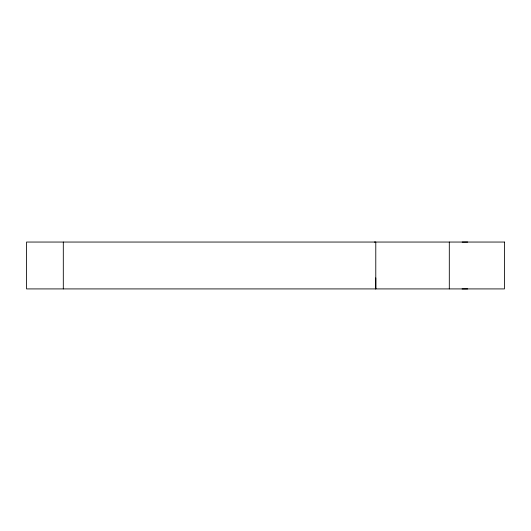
<?xml version="1.0" encoding="UTF-8"?>
<svg xmlns="http://www.w3.org/2000/svg" width="531" height="531" viewBox="0 0 531 531"><rect width="100%" height="100%" fill="white"/><g stroke="black" fill="none" stroke-linecap="round" stroke-linejoin="round"><path stroke-width="0.8" d="M375.782 277.886L375.782 288.917L375.782 242.05L374.415 242.05M462.176 242.083L467.692 242.05M462.056 288.95L467.692 288.917M449.306 242.05L449.306 288.917M63.308 242.05L63.308 288.917M504.45 242.05L26.55 242.05L26.55 288.917L504.45 288.917L504.45 242.05"/></g></svg>
